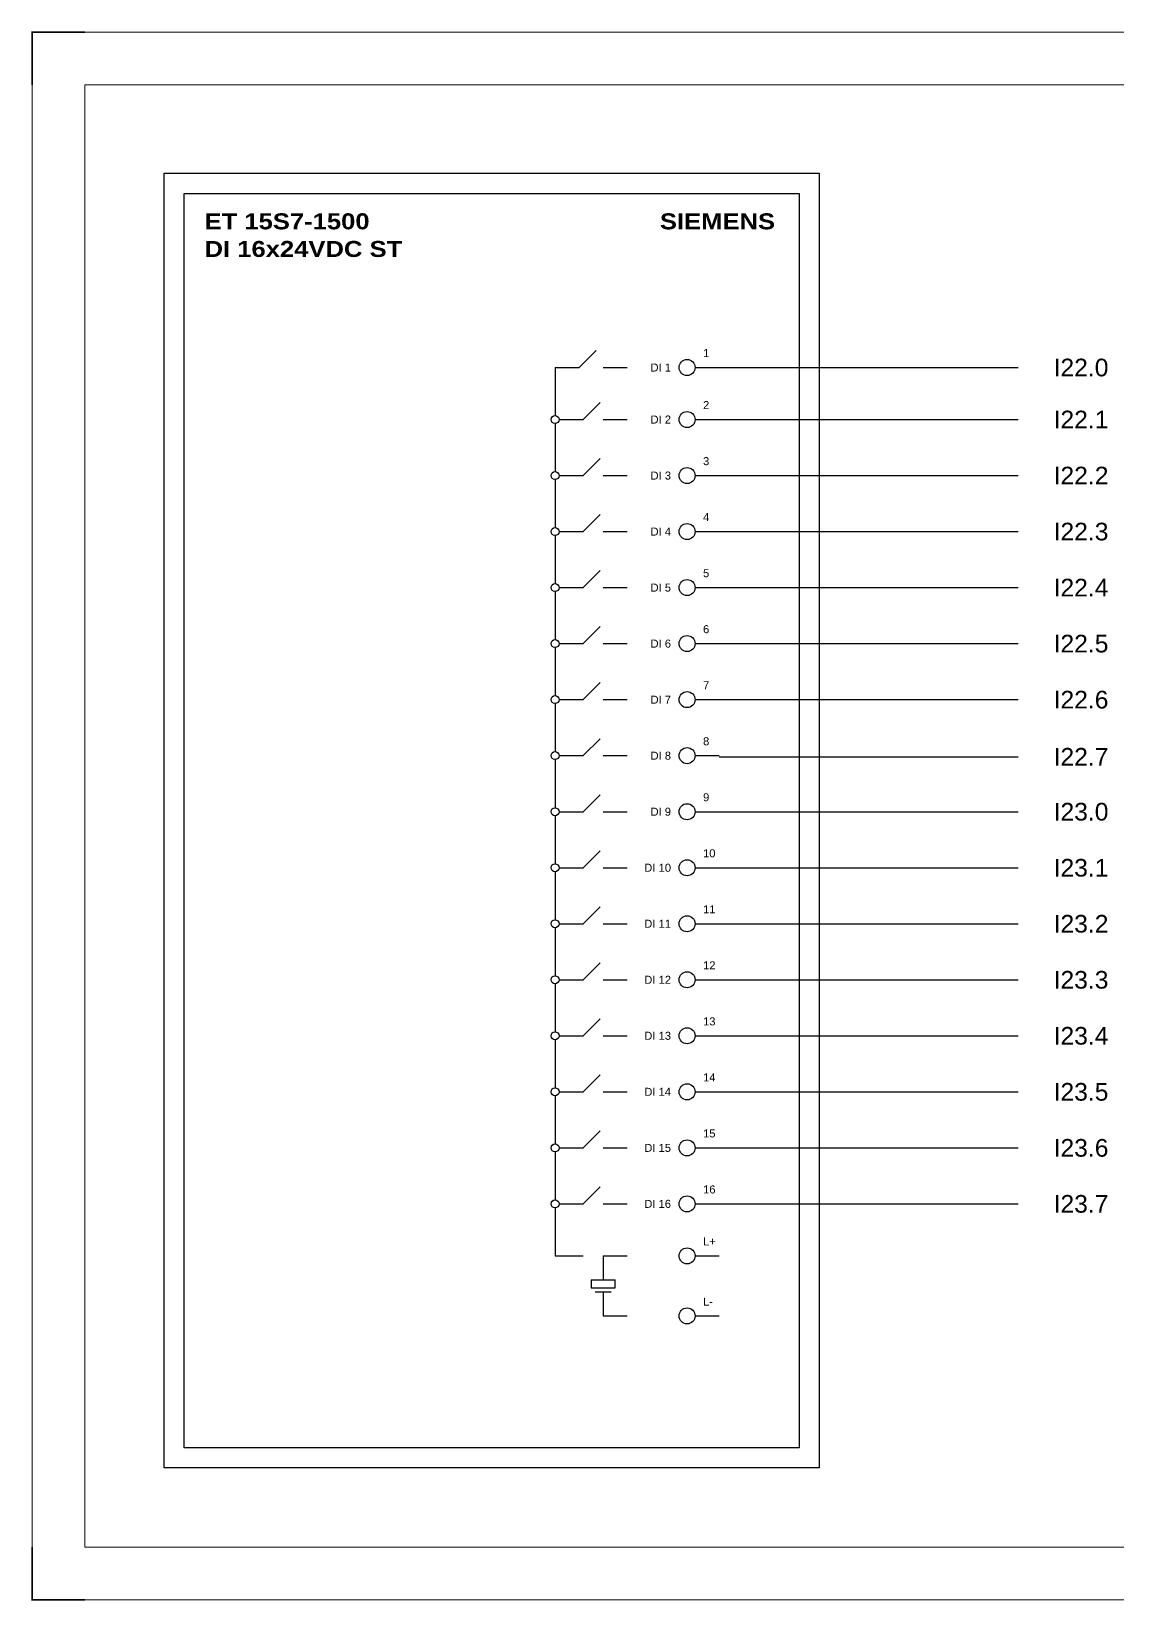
# Model space of a CAD drawing. Header units: centimetres. Extents: x 17259 to 54652, y 10858 to 53453.
# Drawn here: x 17259 to 20335, y 40555 to 44999 of the extents above; entities that cross this region are included whole.
import ezdxf
from ezdxf.enums import TextEntityAlignment as Align

# ---------------------------------------------------------------- set-up
doc = ezdxf.new("R2010")
doc.units = ezdxf.units.CM
doc.header["$MEASUREMENT"] = 0
doc.layers.add('Etiket-Line-L', color=7, linetype='Continuous')
doc.layers.add('EtIket-Line-S', color=2, linetype='Continuous')
doc.styles.add('Bold', font='ariblk.ttf', dxfattribs={"height": 25.4})
doc.styles.get("Standard").update_dxf_attribs({"font": 'arial.ttf'})

# ---------------------------------------------------------------- blocks, each defined once
blk = doc.blocks.new('x5 Out Line')
at = {"const_width": 0.3}
for points in [[(9.65, 286.71), (0, 286.71), (0, 277.06)], [(0, 9.65), (0, 0), (9.65, 0)]]:
    blk.add_lwpolyline(points, dxfattribs=at)
at = {"lineweight": 15}
blk.add_lwpolyline([(395.8, 9.65), (395.8, 277.06), (9.65, 277.06), (9.65, 9.65)], close=True, dxfattribs=at)
at = {"layer": 'EtIket-Line-S', "lineweight": 9, "ltscale": 0.5}
blk.add_lwpolyline([(0, 0), (405.45, 0), (405.45, 286.71), (0, 286.71)], close=True, dxfattribs=at)

msp = doc.modelspace()

# ---------------------------------------------------------------- linework, layer by layer
at = {"ltscale": 50}
for p, q in [((18809.8, 44046.8), (18857.9, 44094.9)), ((18741.8, 44046.8), (18809.8, 44046.8)), ((18741.8, 44046.8), (18741.8, 43910.8)), ((18877.8, 44046.8), (18945.8, 44046.8)), ((18821.1, 43899.5), (18869.2, 43947.6)), ((18741.8, 43888.2), (18741.8, 43752.2)), ((18753.1, 43899.5), (18821.1, 43899.5)), ((18877.8, 43899.5), (18945.8, 43899.5)), ((18821.1, 43740.8), (18869.2, 43788.9)), ((18741.8, 43729.5), (18741.8, 43593.5)), ((18753.1, 43740.8), (18821.1, 43740.8)), ((18877.8, 43740.8), (18945.8, 43740.8)), ((18821.1, 43582.2), (18869.2, 43630.3)), ((18741.8, 43570.9), (18741.8, 43434.9)), ((18753.1, 43582.2), (18821.1, 43582.2)), ((18877.8, 43582.2), (18945.8, 43582.2)), ((18821.1, 43423.5), (18869.2, 43471.6)), ((18753.1, 43423.5), (18821.1, 43423.5)), ((18877.8, 43423.5), (18945.8, 43423.5)), ((18741.8, 43412.2), (18741.8, 43276.2)), ((18821.1, 43264.9), (18869.2, 43313)), ((18741.8, 43253.5), (18741.8, 43117.5)), ((18753.1, 43264.9), (18821.1, 43264.9)), ((18877.8, 43264.9), (18945.8, 43264.9)), ((18821.1, 43106.2), (18869.2, 43154.3)), ((18741.8, 43094.9), (18741.8, 42958.9)), ((18753.1, 43106.2), (18821.1, 43106.2)), ((18877.8, 43106.2), (18945.8, 43106.2)), ((18821.1, 42947.6), (18869.2, 42995.6)), ((18741.8, 42936.2), (18741.8, 42800.2)), ((18753.1, 42947.6), (18821.1, 42947.6)), ((18877.8, 42947.6), (18945.8, 42947.6)), ((18821.1, 42788.9), (18869.2, 42837)), ((18741.8, 42777.6), (18741.8, 42641.6)), ((18753.1, 42788.9), (18821.1, 42788.9)), ((18877.8, 42788.9), (18945.8, 42788.9)), ((18821.1, 42630.2), (18869.2, 42678.3)), ((18741.8, 42618.9), (18741.8, 42482.9)), ((18753.1, 42630.2), (18821.1, 42630.2)), ((18877.8, 42630.2), (18945.8, 42630.2)), ((18821.1, 42471.6), (18869.2, 42519.7)), ((18741.8, 42460.2), (18741.8, 42324.3)), ((18753.1, 42471.6), (18821.1, 42471.6)), ((18877.8, 42471.6), (18945.8, 42471.6)), ((18821.1, 42312.9), (18869.2, 42361)), ((18753.1, 42312.9), (18821.1, 42312.9)), ((18877.8, 42312.9), (18945.8, 42312.9)), ((18741.8, 42301.6), (18741.8, 42165.6)), ((18821.1, 42154.3), (18869.2, 42202.3)), ((18741.8, 42142.9), (18741.8, 42006.9)), ((18753.1, 42154.3), (18821.1, 42154.3)), ((18877.8, 42154.3), (18945.8, 42154.3)), ((18821.1, 41995.6), (18869.2, 42043.7)), ((18753.1, 41995.6), (18821.1, 41995.6)), ((18877.8, 41995.6), (18945.8, 41995.6)), ((18741.8, 41984.3), (18741.8, 41848.3)), ((18821.1, 41836.9), (18869.2, 41885)), ((18741.8, 41825.6), (18741.8, 41689.6)), ((18753.1, 41836.9), (18821.1, 41836.9)), ((18877.8, 41836.9), (18945.8, 41836.9)), ((18821.1, 41678.3), (18869.2, 41726.4)), ((18741.8, 41667), (18741.8, 41531)), ((18753.1, 41678.3), (18821.1, 41678.3)), ((18877.8, 41678.3), (18945.8, 41678.3)), ((18741.8, 41531), (18821.1, 41531)), ((18877.8, 41531), (18945.8, 41531)), ((18877.8, 41531), (18877.8, 41463)), ((18843.8, 41463), (18911.8, 41463)), ((18843.8, 41463), (18843.8, 41440.5)), ((18911.8, 41440.5), (18911.8, 41463)), ((18843.8, 41440.5), (18911.8, 41440.5)), ((18855.1, 41429), (18900.4, 41429)), ((18877.8, 41429), (18877.8, 41361)), ((18877.8, 41361), (18945.8, 41361))]:
    msp.add_line(p, q, dxfattribs=at)
at = {"color": 6, "ltscale": 50}
for p, q in [((19138.1, 44046.8), (19206.1, 44046.8)), ((19138.1, 43899.5), (19206.1, 43899.5)), ((19138.1, 43740.8), (19206.1, 43740.8)), ((19138.1, 43582.2), (19206.1, 43582.2)), ((19138.1, 43423.5), (19206.1, 43423.5)), ((19138.1, 43264.9), (19206.1, 43264.9)), ((19138.1, 43106.2), (19206.1, 43106.2)), ((19138.1, 42947.6), (19206.1, 42947.6)), ((19138.1, 42788.9), (19206.1, 42788.9)), ((19138.1, 42630.2), (19206.1, 42630.2)), ((19138.1, 42471.6), (19206.1, 42471.6)), ((19138.1, 42312.9), (19206.1, 42312.9)), ((19138.1, 42154.3), (19206.1, 42154.3)), ((19138.1, 41995.6), (19206.1, 41995.6)), ((19138.1, 41836.9), (19206.1, 41836.9)), ((19138.1, 41678.3), (19206.1, 41678.3)), ((19138.1, 41531), (19206.1, 41531)), ((19138.1, 41361), (19206.1, 41361))]:
    msp.add_line(p, q, dxfattribs=at)
at = {"color": 146, "ltscale": 50, "true_color": 0x105689}
for p, q in [((19206.1, 44046.8), (20053.6, 44046.8)), ((19206.1, 43899.5), (20053.6, 43899.5)), ((19206.1, 43740.8), (20053.6, 43740.8)), ((19206.1, 43582.2), (20053.6, 43582.2)), ((19206.1, 43423.5), (20053.6, 43423.5)), ((19206.1, 43264.9), (20053.6, 43264.9)), ((19206.1, 43106.2), (20053.6, 43106.2)), ((19206.1, 42944.4), (20053.6, 42944.4)), ((19206.1, 42788.9), (20053.6, 42788.9)), ((19206.1, 42630.2), (20053.6, 42630.2)), ((19206.1, 42471.6), (20053.6, 42471.6)), ((19206.1, 42312.9), (20053.6, 42312.9)), ((19206.1, 42154.3), (20053.6, 42154.3)), ((19206.1, 41995.6), (20053.6, 41995.6)), ((19206.1, 41836.9), (20053.6, 41836.9)), ((19206.1, 41678.3), (20053.6, 41678.3))]:
    msp.add_line(p, q, dxfattribs=at)
at = {"ltscale": 50}
msp.add_lwpolyline([(17634.8, 44596.7), (19489.4, 44596.7), (19489.4, 40930.9), (17634.8, 40930.9)], close=True, dxfattribs=at)
at = {"color": 6, "linetype": 'Continuous', "ltscale": 50}
msp.add_lwpolyline([(17691.4, 44540), (19432.8, 44540), (19432.8, 40987.5), (17691.4, 40987.5)], close=True, dxfattribs=at)
at = {"color": 6, "ltscale": 500}
for centre in [(19115.5, 44046.8), (19115.5, 43899.5), (19115.5, 43740.8), (19115.5, 43582.2), (19115.5, 43423.5), (19115.5, 43264.9), (19115.5, 43106.2), (19115.5, 42947.6), (19115.5, 42788.9), (19115.5, 42630.2), (19115.5, 42471.6), (19115.5, 42312.9), (19115.5, 42154.3), (19115.5, 41995.6), (19115.5, 41836.9), (19115.5, 41678.3), (19115.5, 41531), (19115.5, 41361)]:
    msp.add_circle(centre, 22.7, dxfattribs=at)
at = {"ltscale": 500}
for centre in [(18741.8, 43899.5), (18741.8, 43740.8), (18741.8, 43582.2), (18741.8, 43423.5), (18741.8, 43264.9), (18741.8, 43106.2), (18741.8, 42947.6), (18741.8, 42788.9), (18741.8, 42630.2), (18741.8, 42471.6), (18741.8, 42312.9), (18741.8, 42154.3), (18741.8, 41995.6), (18741.8, 41836.9), (18741.8, 41678.3)]:
    msp.add_circle(centre, 11.3, dxfattribs=at)

# ---------------------------------------------------------------- block references
at = {"layer": 'Etiket-Line-L', "lineweight": 0, "xscale": 15.48351216233742, "yscale": 15.48351216233742, "zscale": 15.48351216233742}
msp.add_blockref('x5 Out Line', (17260.9, 40557), dxfattribs=at)

# ---------------------------------------------------------------- texts
at = {"ltscale": 500, "style": 'Bold'}
for s, p in [('ET 15S7-1500', (17749, 44483.4)), ('DI 16x24VDC ST', (17749, 44405.2))]:
    msp.add_text(s, height=45.331, dxfattribs=at).set_placement(p, align=Align.TOP_LEFT)
msp.add_text('SIEMENS', height=45.33, dxfattribs=at).set_placement((19364.8, 44483.4), align=Align.TOP_RIGHT)
at = {"ltscale": 500}
for s, height, p in [('1', 22.7, (19160.8, 44069.5)), ('2', 22.7, (19160.8, 43922.2)), ('3', 22.7, (19160.8, 43763.5)), ('4', 22.7, (19160.8, 43604.9)), ('5', 22.7, (19160.8, 43446.2)), ('6', 22.7, (19160.8, 43287.5)), ('7', 22.7, (19160.8, 43128.9)), ('8', 22.7, (19160.8, 42970.2)), ('9', 22.7, (19160.8, 42811.6)), ('10', 22.67, (19160.8, 42652.9)), ('11', 22.67, (19160.8, 42494.2)), ('12', 22.67, (19160.8, 42335.6)), ('13', 22.67, (19160.8, 42176.9)), ('14', 22.67, (19160.8, 42018.3)), ('15', 22.67, (19160.8, 41859.6)), ('16', 22.67, (19160.8, 41701)), ('L+', 22.67, (19160.8, 41553.6)), ('L-', 22.67, (19160.8, 41383.6))]:
    msp.add_text(s, height=height, dxfattribs=at).set_placement(p, align=Align.BOTTOM_LEFT)
for s, p in [('DI 1', (19070.1, 44046.8)), ('DI 2', (19070.1, 43899.5)), ('DI 3', (19070.1, 43740.8)), ('DI 4', (19070.1, 43582.2)), ('DI 5', (19070.1, 43423.5)), ('DI 6', (19070.1, 43264.9)), ('DI 7', (19070.1, 43106.2)), ('DI 8', (19070.1, 42947.6)), ('DI 9', (19070.1, 42788.9)), ('DI 10', (19070.1, 42630.2)), ('DI 11', (19070.1, 42471.6)), ('DI 12', (19070.1, 42312.9)), ('DI 13', (19070.1, 42154.3)), ('DI 14', (19070.1, 41995.6)), ('DI 15', (19070.1, 41836.9)), ('DI 16', (19070.1, 41678.3))]:
    msp.add_text(s, height=22.67, dxfattribs=at).set_placement(p, align=Align.MIDDLE_RIGHT)
for s, p in [('I22.0', (20153.6, 44046.8)), ('I22.1', (20153.6, 43899.5)), ('I22.2', (20153.6, 43740.8)), ('I22.3', (20153.6, 43582.2)), ('I22.4', (20153.6, 43423.5)), ('I22.5', (20153.6, 43264.9)), ('I22.6', (20153.6, 43106.2)), ('I22.7', (20153.6, 42944.4)), ('I23.0', (20153.6, 42788.9)), ('I23.1', (20153.6, 42630.2)), ('I23.2', (20153.6, 42471.6)), ('I23.3', (20153.6, 42312.9)), ('I23.4', (20153.6, 42154.3)), ('I23.5', (20153.6, 41995.6)), ('I23.6', (20153.6, 41836.9)), ('I23.7', (20153.6, 41678.3))]:
    msp.add_text(s, height=50, dxfattribs=at).set_placement(p, align=Align.MIDDLE_LEFT)

doc.saveas('drawing.dxf')
